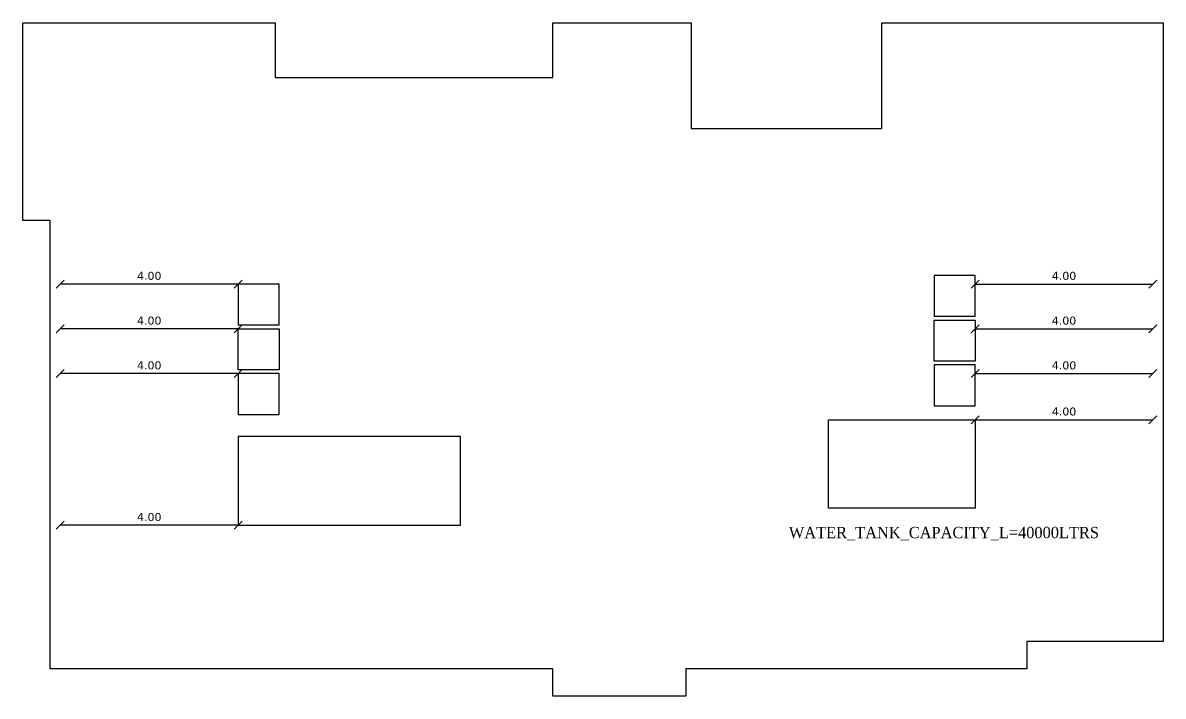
# Model space of a CAD drawing. Header units: metres. Extents: x 609 to 1377, y 679 to 857.
# Drawn here: x 1080.64 to 1106.28, y 775.28 to 790.42 of the extents above; entities that cross this region are included whole.
import ezdxf

# ---------------------------------------------------------------- set-up
doc = ezdxf.new("R2010")
doc.units = ezdxf.units.M
doc.header["$MEASUREMENT"] = 0
doc.header["$PDMODE"] = 2
doc.header["$PDSIZE"] = 50
doc.layers.get('0').update_dxf_attribs({"lineweight": 0})
doc.layers.get('Defpoints').update_dxf_attribs({"lineweight": 0})
for name, color, linetype in [('BLK_1_FLR_5_ROOF_AREA', 54, 'Continuous'), ('BLK_1_TERRACESERVICE_UTILITYDISTANCE', 1, 'Continuous'), ('SOLAR_PANEL', 3, 'Continuous'), ('SOLAR_WATER_HEATER', 1, 'Continuous'), ('WATER_TANK_CALCULATION', 150, 'Continuous')]:
    doc.layers.add(name, color=color, linetype=linetype)
doc.styles.add('ED', font='romantic.ttf', dxfattribs={"width": 0.96})
doc.styles.get("Standard").update_dxf_attribs({"font": 'verdana.ttf', "height": 0.18})
doc.dimstyles.get("Standard").update_dxf_attribs({"dimscale": 0, "dimtxt": 0.18, "dimasz": 0.18, "dimexe": 0.18, "dimexo": 0.0625, "dimgap": 0.09, "dimtad": 1, "dimtoh": 1, "dimzin": 0, "dimdsep": 46, "dimtxsty": 'Standard', "dimblk": 'OBLIQUE', "dimcen": 0.09, "dimse1": 1, "dimse2": 1, "dimadec": 0, "dimazin": 0, "dimtfac": 1, "dimtofl": 0, "dimtmove": 0, "dimatfit": 3, "dimldrblk": 'OBLIQUE', "dimfxl": 1, "dimtolj": 1, "dimtzin": 0, "dimarcsym": 0})

# ---------------------------------------------------------------- blocks, each defined once
blk = doc.blocks.new('_Oblique')
at = {"color": 0, "linetype": 'ByBlock', "lineweight": -2}
blk.add_line((-0.5, -0.5), (0.5, 0.5), dxfattribs=at)
blk = doc.blocks.new('*D165')
at = {"layer": 'BLK_1_TERRACESERVICE_UTILITYDISTANCE', "color": 0, "lineweight": -2}
blk.add_line((1085.48, 784.55), (1081.48, 784.55), dxfattribs=at)
at = {"layer": 'Defpoints', "color": 0}
for p in [(1081.48, 784.55), (1081.48, 784.55), (1085.48, 784.55)]:
    blk.add_point(p, dxfattribs=at)
at = {"layer": 'BLK_1_TERRACESERVICE_UTILITYDISTANCE', "color": 0, "lineweight": -2, "xscale": 0.18, "yscale": 0.18, "zscale": 0.18, "rotation": 180}
blk.add_blockref('_Oblique', (1081.48, 784.55), dxfattribs=at)
at = {"layer": 'BLK_1_TERRACESERVICE_UTILITYDISTANCE', "color": 0, "lineweight": -2, "xscale": 0.18, "yscale": 0.18, "zscale": 0.18}
blk.add_blockref('_Oblique', (1085.48, 784.55), dxfattribs=at)
at = {"layer": 'BLK_1_TERRACESERVICE_UTILITYDISTANCE', "color": 0, "insert": (1083.48, 784.734), "char_height": 0.18, "attachment_point": 5}
blk.add_mtext('\\A1;4.00', dxfattribs=at)
blk = doc.blocks.new('*D166')
at = {"layer": 'BLK_1_TERRACESERVICE_UTILITYDISTANCE', "color": 0, "lineweight": -2}
blk.add_line((1085.48, 783.543), (1081.48, 783.543), dxfattribs=at)
at = {"layer": 'Defpoints', "color": 0}
for p in [(1081.48, 783.543), (1081.48, 783.543), (1085.48, 783.543)]:
    blk.add_point(p, dxfattribs=at)
at = {"layer": 'BLK_1_TERRACESERVICE_UTILITYDISTANCE', "color": 0, "lineweight": -2, "xscale": 0.18, "yscale": 0.18, "zscale": 0.18, "rotation": 180}
blk.add_blockref('_Oblique', (1081.48, 783.543), dxfattribs=at)
at = {"layer": 'BLK_1_TERRACESERVICE_UTILITYDISTANCE', "color": 0, "lineweight": -2, "xscale": 0.18, "yscale": 0.18, "zscale": 0.18}
blk.add_blockref('_Oblique', (1085.48, 783.543), dxfattribs=at)
at = {"layer": 'BLK_1_TERRACESERVICE_UTILITYDISTANCE', "color": 0, "insert": (1083.48, 783.727), "char_height": 0.18, "attachment_point": 5}
blk.add_mtext('\\A1;4.00', dxfattribs=at)
blk = doc.blocks.new('*D167')
at = {"layer": 'BLK_1_TERRACESERVICE_UTILITYDISTANCE', "color": 0, "lineweight": -2}
blk.add_line((1085.48, 782.536), (1081.48, 782.536), dxfattribs=at)
at = {"layer": 'Defpoints', "color": 0}
for p in [(1081.48, 782.536), (1081.48, 782.536), (1085.48, 782.536)]:
    blk.add_point(p, dxfattribs=at)
at = {"layer": 'BLK_1_TERRACESERVICE_UTILITYDISTANCE', "color": 0, "lineweight": -2, "xscale": 0.18, "yscale": 0.18, "zscale": 0.18, "rotation": 180}
blk.add_blockref('_Oblique', (1081.48, 782.536), dxfattribs=at)
at = {"layer": 'BLK_1_TERRACESERVICE_UTILITYDISTANCE', "color": 0, "lineweight": -2, "xscale": 0.18, "yscale": 0.18, "zscale": 0.18}
blk.add_blockref('_Oblique', (1085.48, 782.536), dxfattribs=at)
at = {"layer": 'BLK_1_TERRACESERVICE_UTILITYDISTANCE', "color": 0, "insert": (1083.48, 782.72), "char_height": 0.18, "attachment_point": 5}
blk.add_mtext('\\A1;4.00', dxfattribs=at)
blk = doc.blocks.new('*D168')
at = {"layer": 'BLK_1_TERRACESERVICE_UTILITYDISTANCE', "color": 0, "lineweight": -2}
blk.add_line((1102.052, 784.55), (1106.052, 784.55), dxfattribs=at)
at = {"layer": 'Defpoints', "color": 0}
for p in [(1102.052, 784.55), (1106.052, 784.55), (1106.052, 784.55)]:
    blk.add_point(p, dxfattribs=at)
at = {"layer": 'BLK_1_TERRACESERVICE_UTILITYDISTANCE', "color": 0, "lineweight": -2, "xscale": 0.18, "yscale": 0.18, "zscale": 0.18, "rotation": 180}
blk.add_blockref('_Oblique', (1102.052, 784.55), dxfattribs=at)
at = {"layer": 'BLK_1_TERRACESERVICE_UTILITYDISTANCE', "color": 0, "lineweight": -2, "xscale": 0.18, "yscale": 0.18, "zscale": 0.18}
blk.add_blockref('_Oblique', (1106.052, 784.55), dxfattribs=at)
at = {"layer": 'BLK_1_TERRACESERVICE_UTILITYDISTANCE', "color": 0, "insert": (1104.052, 784.734), "char_height": 0.18, "attachment_point": 5}
blk.add_mtext('\\A1;4.00', dxfattribs=at)
blk = doc.blocks.new('*D169')
at = {"layer": 'BLK_1_TERRACESERVICE_UTILITYDISTANCE', "color": 0, "lineweight": -2}
blk.add_line((1102.052, 783.543), (1106.052, 783.543), dxfattribs=at)
at = {"layer": 'Defpoints', "color": 0}
for p in [(1102.052, 783.543), (1106.052, 783.543), (1106.052, 783.543)]:
    blk.add_point(p, dxfattribs=at)
at = {"layer": 'BLK_1_TERRACESERVICE_UTILITYDISTANCE', "color": 0, "lineweight": -2, "xscale": 0.18, "yscale": 0.18, "zscale": 0.18, "rotation": 180}
blk.add_blockref('_Oblique', (1102.052, 783.543), dxfattribs=at)
at = {"layer": 'BLK_1_TERRACESERVICE_UTILITYDISTANCE', "color": 0, "lineweight": -2, "xscale": 0.18, "yscale": 0.18, "zscale": 0.18}
blk.add_blockref('_Oblique', (1106.052, 783.543), dxfattribs=at)
at = {"layer": 'BLK_1_TERRACESERVICE_UTILITYDISTANCE', "color": 0, "insert": (1104.052, 783.727), "char_height": 0.18, "attachment_point": 5}
blk.add_mtext('\\A1;4.00', dxfattribs=at)
blk = doc.blocks.new('*D170')
at = {"layer": 'BLK_1_TERRACESERVICE_UTILITYDISTANCE', "color": 0, "lineweight": -2}
blk.add_line((1102.052, 782.536), (1106.052, 782.536), dxfattribs=at)
at = {"layer": 'Defpoints', "color": 0}
for p in [(1102.052, 782.536), (1106.052, 782.536), (1106.052, 782.536)]:
    blk.add_point(p, dxfattribs=at)
at = {"layer": 'BLK_1_TERRACESERVICE_UTILITYDISTANCE', "color": 0, "lineweight": -2, "xscale": 0.18, "yscale": 0.18, "zscale": 0.18, "rotation": 180}
blk.add_blockref('_Oblique', (1102.052, 782.536), dxfattribs=at)
at = {"layer": 'BLK_1_TERRACESERVICE_UTILITYDISTANCE', "color": 0, "lineweight": -2, "xscale": 0.18, "yscale": 0.18, "zscale": 0.18}
blk.add_blockref('_Oblique', (1106.052, 782.536), dxfattribs=at)
at = {"layer": 'BLK_1_TERRACESERVICE_UTILITYDISTANCE', "color": 0, "insert": (1104.052, 782.72), "char_height": 0.18, "attachment_point": 5}
blk.add_mtext('\\A1;4.00', dxfattribs=at)
blk = doc.blocks.new('*D325')
at = {"layer": 'BLK_1_TERRACESERVICE_UTILITYDISTANCE', "color": 0, "lineweight": -2}
blk.add_line((1085.48, 779.126), (1081.48, 779.126), dxfattribs=at)
at = {"layer": 'Defpoints', "color": 0}
for p in [(1081.48, 779.126), (1085.48, 779.126), (1081.48, 777.126)]:
    blk.add_point(p, dxfattribs=at)
at = {"layer": 'BLK_1_TERRACESERVICE_UTILITYDISTANCE', "color": 0, "lineweight": -2, "xscale": 0.18, "yscale": 0.18, "zscale": 0.18, "rotation": 180}
blk.add_blockref('_Oblique', (1081.48, 779.126), dxfattribs=at)
at = {"layer": 'BLK_1_TERRACESERVICE_UTILITYDISTANCE', "color": 0, "lineweight": -2, "xscale": 0.18, "yscale": 0.18, "zscale": 0.18}
blk.add_blockref('_Oblique', (1085.48, 779.126), dxfattribs=at)
at = {"layer": 'BLK_1_TERRACESERVICE_UTILITYDISTANCE', "color": 0, "insert": (1083.48, 779.31), "char_height": 0.18, "attachment_point": 5}
blk.add_mtext('\\A1;4.00', dxfattribs=at)
blk = doc.blocks.new('*D331')
at = {"layer": 'BLK_1_TERRACESERVICE_UTILITYDISTANCE', "color": 0, "lineweight": -2}
blk.add_line((1102.052, 781.499), (1106.052, 781.499), dxfattribs=at)
at = {"layer": 'Defpoints', "color": 0}
for p in [(1106.052, 781.499), (1102.052, 780.504), (1106.052, 780.504)]:
    blk.add_point(p, dxfattribs=at)
at = {"layer": 'BLK_1_TERRACESERVICE_UTILITYDISTANCE', "color": 0, "lineweight": -2, "xscale": 0.18, "yscale": 0.18, "zscale": 0.18, "rotation": 180}
blk.add_blockref('_Oblique', (1102.052, 781.499), dxfattribs=at)
at = {"layer": 'BLK_1_TERRACESERVICE_UTILITYDISTANCE', "color": 0, "lineweight": -2, "xscale": 0.18, "yscale": 0.18, "zscale": 0.18}
blk.add_blockref('_Oblique', (1106.052, 781.499), dxfattribs=at)
at = {"layer": 'BLK_1_TERRACESERVICE_UTILITYDISTANCE', "color": 0, "insert": (1104.052, 781.683), "char_height": 0.18, "attachment_point": 5}
blk.add_mtext('\\A1;4.00', dxfattribs=at)

msp = doc.modelspace()

# ---------------------------------------------------------------- linework, layer by layer
at = {"layer": 'BLK_1_FLR_5_ROOF_AREA'}
msp.add_lwpolyline([(1081.25, 775.896), (1081.25, 785.978), (1080.637, 785.978), (1080.637, 790.425), (1086.31, 790.425), (1086.31, 789.198), (1092.558, 789.198), (1092.558, 790.425), (1095.668, 790.425), (1095.668, 788.048), (1099.957, 788.048), (1099.957, 790.424), (1106.282, 790.425), (1106.282, 776.51), (1103.215, 776.51), (1103.215, 775.896), (1095.548, 775.896), (1095.548, 775.283), (1092.558, 775.283), (1092.558, 775.896)], close=True, dxfattribs=at)
at = {"layer": 'SOLAR_PANEL', "color": 3}
msp.add_lwpolyline([(1085.48, 779.126), (1090.48, 779.126), (1090.48, 781.126), (1085.48, 781.126)], close=True, dxfattribs=at)
at = {"layer": 'SOLAR_WATER_HEATER', "color": 1}
for points in [[(1101.132, 783.826), (1102.052, 783.826), (1102.052, 784.746), (1101.132, 784.746)], [(1085.48, 783.63), (1086.4, 783.63), (1086.4, 784.55), (1085.48, 784.55)], [(1102.052, 782.82), (1101.132, 782.82), (1101.132, 783.74), (1102.052, 783.74)], [(1086.4, 782.623), (1085.48, 782.623), (1085.48, 783.543), (1086.4, 783.543)], [(1101.132, 781.813), (1102.052, 781.813), (1102.052, 782.733), (1101.132, 782.733)], [(1085.48, 781.616), (1086.4, 781.616), (1086.4, 782.536), (1085.48, 782.536)]]:
    msp.add_lwpolyline(points, close=True, dxfattribs=at)
at = {"layer": 'WATER_TANK_CALCULATION', "linetype": 'ByBlock'}
msp.add_lwpolyline([(1098.755, 781.499), (1102.052, 781.499), (1102.052, 779.51), (1098.755, 779.51)], close=True, dxfattribs=at)

# ---------------------------------------------------------------- texts
at = {"layer": 'WATER_TANK_CALCULATION', "linetype": 'ByBlock', "insert": (1097.863, 779.09), "char_height": 0.25379, "attachment_point": 1, "style": 'ED'}
msp.add_mtext_dynamic_manual_height_columns('WATER_TANK_CAPACITY_L=40000LTRS', width=6.8667, gutter_width=1.269, heights=[0], dxfattribs=at)

# ---------------------------------------------------------------- dimensions: what is measured, and where the dimension line sits
at = {"layer": 'BLK_1_TERRACESERVICE_UTILITYDISTANCE', "color": 1}
for base, p1, p2, picture, middle in [((1081.48, 784.55), (1085.48, 784.55), (1081.48, 784.55), '*D165', (1083.48, 784.734)), ((1081.48, 783.543), (1085.48, 783.543), (1081.48, 783.543), '*D166', (1083.48, 783.727)), ((1081.48, 782.536), (1085.48, 782.536), (1081.48, 782.536), '*D167', (1083.48, 782.72))]:
    dim = msp.add_linear_dim(base=base, p1=p1, p2=p2, dimstyle='Standard', override={"dimscale": 1}, dxfattribs=at)
    dim.commit()
    dim.dimension.update_dxf_attribs({"geometry": picture, "text_midpoint": middle})
for base, p1, p2, picture, middle in [((1106.052, 784.55), (1102.052, 784.55), (1106.052, 784.55), '*D168', (1104.052, 784.734)), ((1106.052, 783.543), (1102.052, 783.543), (1106.052, 783.543), '*D169', (1104.052, 783.727)), ((1106.052, 782.536), (1102.052, 782.536), (1106.052, 782.536), '*D170', (1104.052, 782.72))]:
    dim = msp.add_linear_dim(base=base, p1=p1, p2=p2, angle=180, dimstyle='Standard', override={"dimscale": 1}, dxfattribs=at)
    dim.commit()
    dim.dimension.update_dxf_attribs({"geometry": picture, "text_midpoint": middle})
at = {"layer": 'BLK_1_TERRACESERVICE_UTILITYDISTANCE', "color": 2}
dim = msp.add_linear_dim(base=(1106.052, 781.499), p1=(1102.052, 780.504), p2=(1106.052, 780.504), dimstyle='Standard', override={"dimscale": 1}, dxfattribs=at)
dim.commit()
dim.dimension.update_dxf_attribs({"geometry": '*D331', "text_midpoint": (1104.052, 781.683)})
at = {"layer": 'BLK_1_TERRACESERVICE_UTILITYDISTANCE', "color": 3}
dim = msp.add_linear_dim(base=(1081.48, 779.126), p1=(1085.48, 779.126), p2=(1081.48, 777.126), dimstyle='Standard', override={"dimscale": 1}, dxfattribs=at)
dim.commit()
dim.dimension.update_dxf_attribs({"geometry": '*D325', "text_midpoint": (1083.48, 779.31)})

doc.saveas('drawing.dxf')
